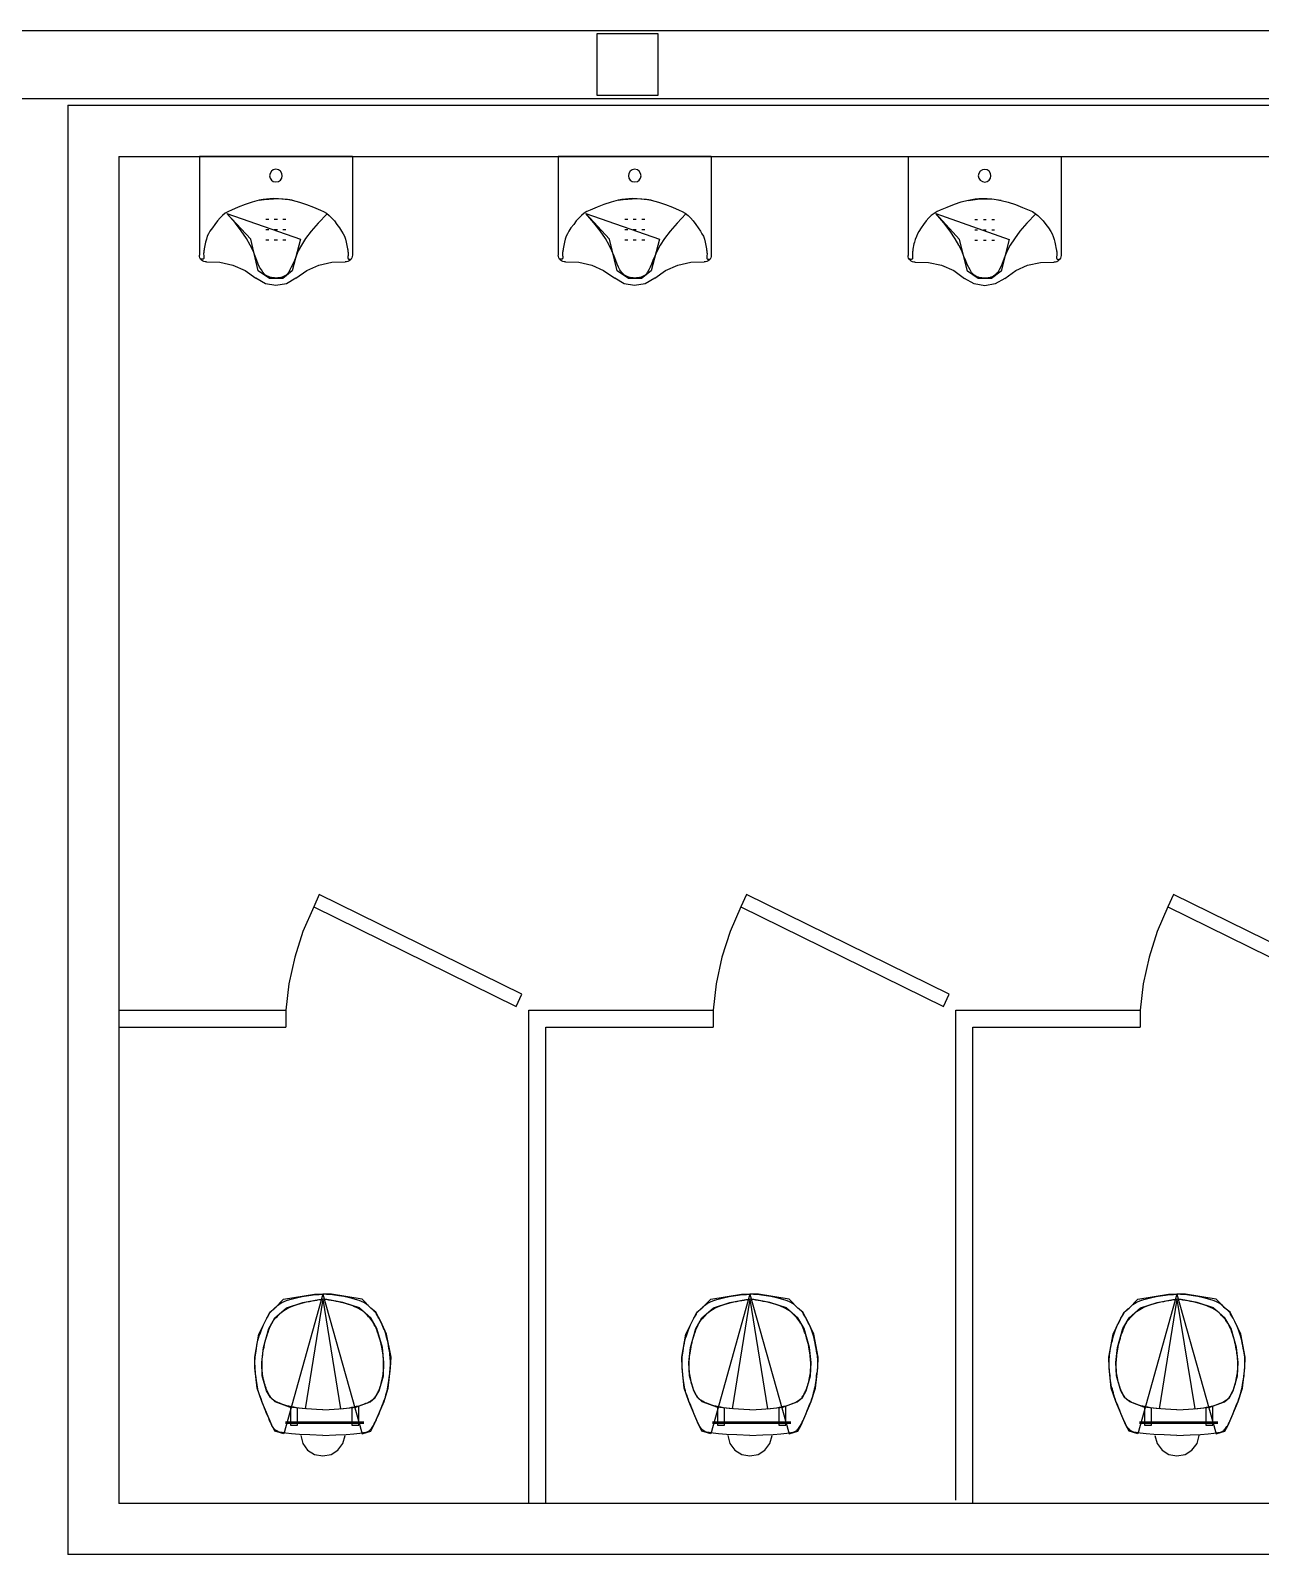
# Model space of a CAD drawing. Header units: metres. Extents: x 2 to 323, y -2 to 254.
# Drawn here: x 207.241 to 210.856, y 123.332 to 127.812 of the extents above; entities that cross this region are included whole.
import ezdxf

# ---------------------------------------------------------------- set-up
doc = ezdxf.new("R2010")
doc.units = ezdxf.units.M
doc.layers.add('REFERENCIA', color=7, linetype='Continuous')

msp = doc.modelspace()

# ---------------------------------------------------------------- linework, layer by layer
at = {"layer": 'REFERENCIA'}
for p, q in [((206.096, 127.812), (220.096, 127.812)), ((206.096, 127.812), (220.096, 127.812)), ((206.096, 127.612), (220.096, 127.612)), ((206.096, 127.612), (220.096, 127.612)), ((207.351, 127.592), (216.351, 127.592)), ((207.351, 127.592), (207.351, 123.332)), ((207.501, 127.442), (216.201, 127.442)), ((207.501, 127.442), (207.501, 123.482)), ((208.188, 127.442), (207.738, 127.442)), ((207.738, 127.442), (207.738, 127.152)), ((208.188, 127.442), (208.188, 127.152)), ((209.242, 127.442), (208.792, 127.442)), ((208.792, 127.442), (208.792, 127.152)), ((209.242, 127.442), (209.242, 127.152)), ((210.271, 127.441), (209.821, 127.441)), ((209.821, 127.441), (209.821, 127.151)), ((210.271, 127.441), (210.271, 127.151)), ((207.942, 127.256), (207.933, 127.256)), ((207.967, 127.256), (207.958, 127.256)), ((207.992, 127.256), (207.983, 127.256)), ((208.997, 127.256), (208.988, 127.256)), ((209.022, 127.256), (209.013, 127.256)), ((209.047, 127.256), (209.038, 127.256)), ((210.025, 127.255), (210.017, 127.255)), ((210.05, 127.255), (210.042, 127.255)), ((210.075, 127.255), (210.067, 127.255)), ((207.942, 127.226), (207.933, 127.226)), ((207.942, 127.196), (207.933, 127.196)), ((207.967, 127.226), (207.958, 127.226)), ((207.967, 127.196), (207.958, 127.196)), ((207.992, 127.226), (207.983, 127.226)), ((207.992, 127.196), (207.983, 127.196)), ((208.997, 127.226), (208.988, 127.226)), ((208.997, 127.196), (208.988, 127.196)), ((209.022, 127.226), (209.013, 127.226)), ((209.022, 127.196), (209.013, 127.196)), ((209.047, 127.226), (209.038, 127.226)), ((209.047, 127.196), (209.038, 127.196)), ((210.025, 127.225), (210.017, 127.225)), ((210.025, 127.195), (210.017, 127.195)), ((210.05, 127.225), (210.042, 127.225)), ((210.05, 127.195), (210.042, 127.195)), ((210.075, 127.225), (210.067, 127.225)), ((210.075, 127.195), (210.067, 127.195)), ((207.501, 124.932), (207.992, 124.932)), ((207.992, 124.932), (207.992, 124.882)), ((208.706, 124.932), (209.248, 124.932)), ((208.706, 123.482), (208.706, 124.932)), ((209.248, 124.932), (209.248, 124.882)), ((209.961, 123.492), (209.961, 124.932)), ((209.961, 124.932), (210.503, 124.932)), ((210.503, 124.932), (210.503, 124.882)), ((207.503, 124.882), (207.992, 124.882)), ((208.756, 124.882), (209.248, 124.882)), ((208.756, 123.482), (208.756, 124.882)), ((210.011, 123.482), (210.011, 124.882)), ((210.011, 124.882), (210.503, 124.882)), ((208.026, 123.762), (208.006, 123.767)), ((208.006, 123.767), (208.006, 123.712)), ((208.026, 123.712), (208.026, 123.762)), ((208.206, 123.767), (208.186, 123.762)), ((208.186, 123.762), (208.186, 123.712)), ((208.206, 123.712), (208.206, 123.767)), ((209.281, 123.762), (209.261, 123.767)), ((209.261, 123.767), (209.261, 123.712)), ((209.281, 123.712), (209.281, 123.762)), ((209.461, 123.767), (209.441, 123.762)), ((209.441, 123.762), (209.441, 123.712)), ((209.461, 123.712), (209.461, 123.767)), ((210.536, 123.762), (210.516, 123.767)), ((210.516, 123.767), (210.516, 123.712)), ((210.536, 123.712), (210.536, 123.762)), ((210.716, 123.767), (210.696, 123.762)), ((210.696, 123.762), (210.696, 123.712)), ((210.716, 123.712), (210.716, 123.767)), ((207.991, 123.722), (208.221, 123.722)), ((208.221, 123.717), (207.991, 123.717)), ((208.006, 123.712), (208.026, 123.712)), ((208.186, 123.712), (208.206, 123.712)), ((209.246, 123.722), (209.476, 123.722)), ((209.476, 123.717), (209.246, 123.717)), ((209.261, 123.712), (209.281, 123.712)), ((209.441, 123.712), (209.461, 123.712)), ((210.501, 123.722), (210.731, 123.722)), ((210.731, 123.717), (210.501, 123.717)), ((210.516, 123.712), (210.536, 123.712)), ((210.696, 123.712), (210.716, 123.712)), ((213.727, 123.482), (207.501, 123.482)), ((213.827, 123.332), (207.351, 123.332))]:
    msp.add_line(p, q, dxfattribs=at)
for points in [[(209.086, 127.802), (208.906, 127.802), (208.906, 127.622), (209.086, 127.622), (209.086, 127.802)], [(209.086, 127.802), (208.906, 127.802), (208.906, 127.622), (209.086, 127.622), (209.086, 127.802)], [(207.944, 127.385), (207.946, 127.378), (207.95, 127.372), (207.955, 127.368), (207.963, 127.367), (207.97, 127.368), (207.976, 127.372), (207.98, 127.378), (207.981, 127.385), (207.98, 127.392), (207.976, 127.398), (207.97, 127.402), (207.963, 127.404), (207.955, 127.402), (207.95, 127.398), (207.946, 127.392), (207.944, 127.385)], [(208.999, 127.385), (209, 127.378), (209.004, 127.372), (209.01, 127.368), (209.017, 127.367), (209.025, 127.368), (209.03, 127.372), (209.034, 127.378), (209.036, 127.385), (209.034, 127.392), (209.03, 127.398), (209.025, 127.402), (209.017, 127.404), (209.01, 127.402), (209.004, 127.398), (209, 127.392), (208.999, 127.385)], [(210.027, 127.385), (210.029, 127.378), (210.033, 127.372), (210.039, 127.368), (210.046, 127.366), (210.053, 127.368), (210.059, 127.372), (210.063, 127.378), (210.064, 127.385), (210.063, 127.392), (210.059, 127.398), (210.053, 127.402), (210.046, 127.403), (210.039, 127.402), (210.033, 127.398), (210.029, 127.392), (210.027, 127.385)], [(208.686, 124.979), (208.09, 125.272), (208.074, 125.236), (208.669, 124.943), (208.686, 124.979)], [(209.941, 124.979), (209.346, 125.272), (209.329, 125.236), (209.925, 124.943), (209.941, 124.979)], [(211.197, 124.979), (210.601, 125.272), (210.584, 125.236), (211.18, 124.943), (211.197, 124.979)]]:
    msp.add_lwpolyline(points, close=True, dxfattribs=at)
for points in [[(208.011, 127.313), (207.997, 127.315), (207.984, 127.316), (207.97, 127.317), (207.956, 127.318), (207.945, 127.317), (207.935, 127.316), (207.925, 127.315), (207.914, 127.313), (207.893, 127.307), (207.872, 127.3), (207.852, 127.293), (207.832, 127.284), (207.823, 127.28), (207.814, 127.275), (207.806, 127.268), (207.799, 127.261), (207.791, 127.252), (207.783, 127.242), (207.776, 127.232), (207.769, 127.222), (207.765, 127.214), (207.761, 127.207), (207.759, 127.199), (207.756, 127.19), (207.755, 127.185), (207.754, 127.18), (207.753, 127.175), (207.752, 127.17), (207.752, 127.167), (207.751, 127.164), (207.751, 127.162), (207.751, 127.159), (207.75, 127.156), (207.75, 127.154), (207.751, 127.151), (207.751, 127.148), (207.751, 127.147), (207.751, 127.145), (207.751, 127.143), (207.751, 127.142), (207.75, 127.141), (207.75, 127.141), (207.749, 127.14), (207.749, 127.14), (207.747, 127.14), (207.745, 127.14), (207.744, 127.14), (207.742, 127.14)], [(207.914, 127.313), (207.928, 127.315), (207.942, 127.316), (207.956, 127.317), (207.969, 127.318), (207.98, 127.317), (207.99, 127.316), (208.001, 127.315), (208.011, 127.313), (208.032, 127.307), (208.053, 127.3), (208.073, 127.293), (208.094, 127.284), (208.103, 127.28), (208.111, 127.275), (208.119, 127.268), (208.126, 127.261), (208.135, 127.252), (208.142, 127.242), (208.15, 127.232), (208.156, 127.222), (208.16, 127.214), (208.164, 127.207), (208.167, 127.199), (208.169, 127.19), (208.17, 127.185), (208.171, 127.18), (208.172, 127.175), (208.173, 127.17), (208.174, 127.167), (208.174, 127.164), (208.174, 127.162), (208.175, 127.159), (208.175, 127.156), (208.175, 127.154), (208.175, 127.151), (208.174, 127.148), (208.174, 127.147), (208.174, 127.145), (208.174, 127.143), (208.175, 127.142), (208.175, 127.141), (208.175, 127.141), (208.176, 127.14), (208.177, 127.14), (208.178, 127.14), (208.18, 127.14), (208.182, 127.14), (208.183, 127.14)], [(209.066, 127.313), (209.052, 127.315), (209.038, 127.316), (209.024, 127.317), (209.011, 127.318), (209, 127.317), (208.99, 127.316), (208.979, 127.315), (208.969, 127.313), (208.948, 127.307), (208.927, 127.3), (208.907, 127.293), (208.886, 127.284), (208.877, 127.28), (208.869, 127.275), (208.861, 127.268), (208.854, 127.261), (208.845, 127.252), (208.838, 127.242), (208.83, 127.232), (208.824, 127.222), (208.82, 127.214), (208.816, 127.207), (208.813, 127.199), (208.811, 127.19), (208.81, 127.185), (208.809, 127.18), (208.808, 127.175), (208.807, 127.17), (208.807, 127.167), (208.806, 127.164), (208.806, 127.162), (208.805, 127.159), (208.805, 127.156), (208.805, 127.154), (208.805, 127.151), (208.806, 127.148), (208.806, 127.147), (208.806, 127.145), (208.806, 127.143), (208.805, 127.142), (208.805, 127.141), (208.805, 127.141), (208.804, 127.14), (208.803, 127.14), (208.802, 127.14), (208.8, 127.14), (208.798, 127.14), (208.797, 127.14)], [(208.969, 127.313), (208.983, 127.315), (208.997, 127.316), (209.01, 127.317), (209.024, 127.318), (209.035, 127.317), (209.045, 127.316), (209.055, 127.315), (209.066, 127.313), (209.087, 127.307), (209.108, 127.3), (209.128, 127.293), (209.148, 127.284), (209.157, 127.28), (209.166, 127.275), (209.174, 127.268), (209.181, 127.261), (209.189, 127.252), (209.197, 127.242), (209.204, 127.232), (209.211, 127.222), (209.215, 127.214), (209.219, 127.207), (209.222, 127.199), (209.224, 127.19), (209.225, 127.185), (209.226, 127.18), (209.227, 127.175), (209.228, 127.17), (209.228, 127.167), (209.229, 127.164), (209.229, 127.162), (209.229, 127.159), (209.23, 127.156), (209.23, 127.154), (209.229, 127.151), (209.229, 127.148), (209.229, 127.147), (209.229, 127.145), (209.229, 127.143), (209.229, 127.142), (209.23, 127.141), (209.23, 127.141), (209.231, 127.14), (209.231, 127.14), (209.233, 127.14), (209.235, 127.14), (209.236, 127.14), (209.238, 127.14)], [(210.094, 127.312), (210.08, 127.314), (210.067, 127.316), (210.053, 127.317), (210.039, 127.317), (210.029, 127.317), (210.018, 127.316), (210.008, 127.314), (209.998, 127.312), (209.976, 127.307), (209.956, 127.3), (209.935, 127.292), (209.915, 127.284), (209.906, 127.28), (209.897, 127.274), (209.889, 127.268), (209.882, 127.261), (209.874, 127.252), (209.866, 127.242), (209.859, 127.232), (209.852, 127.221), (209.848, 127.214), (209.845, 127.206), (209.842, 127.198), (209.84, 127.19), (209.838, 127.185), (209.837, 127.18), (209.836, 127.174), (209.835, 127.169), (209.835, 127.167), (209.835, 127.164), (209.834, 127.161), (209.834, 127.158), (209.834, 127.156), (209.834, 127.153), (209.834, 127.15), (209.834, 127.148), (209.834, 127.146), (209.834, 127.145), (209.834, 127.143), (209.834, 127.141), (209.834, 127.141), (209.833, 127.14), (209.832, 127.14), (209.832, 127.14), (209.83, 127.139), (209.829, 127.139), (209.827, 127.14), (209.825, 127.14)], [(209.998, 127.312), (210.011, 127.314), (210.025, 127.316), (210.039, 127.317), (210.053, 127.317), (210.063, 127.317), (210.074, 127.316), (210.084, 127.314), (210.094, 127.312), (210.115, 127.307), (210.136, 127.3), (210.157, 127.292), (210.177, 127.284), (210.186, 127.28), (210.194, 127.274), (210.202, 127.268), (210.209, 127.261), (210.218, 127.252), (210.226, 127.242), (210.233, 127.232), (210.24, 127.221), (210.244, 127.214), (210.247, 127.206), (210.25, 127.198), (210.252, 127.19), (210.253, 127.185), (210.254, 127.18), (210.255, 127.174), (210.256, 127.169), (210.257, 127.167), (210.257, 127.164), (210.258, 127.161), (210.258, 127.158), (210.258, 127.156), (210.258, 127.153), (210.258, 127.15), (210.257, 127.148), (210.257, 127.146), (210.257, 127.145), (210.257, 127.143), (210.258, 127.141), (210.258, 127.141), (210.259, 127.14), (210.259, 127.14), (210.26, 127.14), (210.262, 127.139), (210.263, 127.139), (210.265, 127.14), (210.266, 127.14)], [(208.113, 127.273), (208.113, 127.273), (208.087, 127.246), (208.066, 127.222), (208.05, 127.201), (208.038, 127.181), (208.028, 127.164), (208.022, 127.149), (208.017, 127.136), (208.012, 127.125), (208.008, 127.116), (208.004, 127.108), (208.001, 127.102), (207.997, 127.097), (207.993, 127.093), (207.989, 127.091), (207.985, 127.089), (207.981, 127.087), (207.977, 127.086), (207.972, 127.085), (207.968, 127.085), (207.963, 127.084), (207.959, 127.085), (207.954, 127.085), (207.95, 127.086), (207.945, 127.087), (207.941, 127.089), (207.936, 127.091), (207.932, 127.093), (207.928, 127.097), (207.924, 127.102), (207.92, 127.108), (207.915, 127.116), (207.911, 127.125), (207.907, 127.136), (207.902, 127.149), (207.896, 127.164), (207.887, 127.181), (207.876, 127.201), (207.861, 127.223), (207.843, 127.247), (207.819, 127.274), (208.035, 127.199), (208.011, 127.105), (207.983, 127.083), (207.944, 127.083), (207.911, 127.105), (207.889, 127.199), (207.819, 127.274)], [(209.168, 127.273), (209.168, 127.273), (209.142, 127.246), (209.121, 127.222), (209.105, 127.201), (209.092, 127.181), (209.083, 127.164), (209.076, 127.149), (209.071, 127.136), (209.067, 127.125), (209.063, 127.116), (209.059, 127.108), (209.055, 127.102), (209.052, 127.097), (209.048, 127.093), (209.044, 127.091), (209.04, 127.089), (209.036, 127.087), (209.031, 127.086), (209.027, 127.085), (209.023, 127.085), (209.018, 127.084), (209.013, 127.085), (209.009, 127.085), (209.004, 127.086), (209, 127.087), (208.995, 127.089), (208.991, 127.091), (208.987, 127.093), (208.983, 127.097), (208.978, 127.102), (208.974, 127.108), (208.97, 127.116), (208.966, 127.125), (208.962, 127.136), (208.957, 127.149), (208.95, 127.164), (208.942, 127.181), (208.931, 127.201), (208.916, 127.223), (208.897, 127.247), (208.874, 127.274), (209.09, 127.199), (209.066, 127.105), (209.037, 127.083), (208.999, 127.083), (208.966, 127.105), (208.943, 127.199), (208.874, 127.274)], [(210.196, 127.273), (210.196, 127.273), (210.17, 127.246), (210.149, 127.222), (210.133, 127.2), (210.121, 127.181), (210.112, 127.164), (210.105, 127.148), (210.1, 127.135), (210.096, 127.124), (210.092, 127.115), (210.088, 127.108), (210.084, 127.101), (210.08, 127.097), (210.076, 127.093), (210.072, 127.09), (210.068, 127.088), (210.064, 127.087), (210.06, 127.085), (210.056, 127.085), (210.051, 127.084), (210.046, 127.084), (210.042, 127.084), (210.037, 127.085), (210.033, 127.085), (210.028, 127.087), (210.024, 127.088), (210.02, 127.09), (210.015, 127.093), (210.011, 127.097), (210.007, 127.101), (210.003, 127.108), (209.999, 127.115), (209.994, 127.124), (209.99, 127.135), (209.985, 127.148), (209.979, 127.164), (209.97, 127.181), (209.959, 127.2), (209.944, 127.222), (209.926, 127.247), (209.902, 127.274), (210.118, 127.198), (210.094, 127.104), (210.066, 127.083), (210.027, 127.083), (209.995, 127.104), (209.972, 127.198), (209.902, 127.274)], [(207.759, 127.132), (207.755, 127.132), (207.751, 127.133), (207.747, 127.135), (207.744, 127.137), (207.741, 127.14), (207.739, 127.144), (207.738, 127.148), (207.738, 127.152)], [(208.188, 127.152), (208.187, 127.148), (208.186, 127.144), (208.184, 127.14), (208.181, 127.137), (208.178, 127.135), (208.174, 127.133), (208.17, 127.132), (208.166, 127.132)], [(208.814, 127.132), (208.81, 127.132), (208.806, 127.133), (208.802, 127.135), (208.799, 127.137), (208.796, 127.14), (208.794, 127.144), (208.793, 127.148), (208.792, 127.152)], [(209.242, 127.152), (209.242, 127.148), (209.241, 127.144), (209.239, 127.14), (209.236, 127.137), (209.233, 127.135), (209.229, 127.133), (209.225, 127.132), (209.221, 127.132)], [(209.842, 127.131), (209.838, 127.131), (209.834, 127.132), (209.83, 127.134), (209.827, 127.137), (209.824, 127.14), (209.822, 127.143), (209.821, 127.147), (209.821, 127.151)], [(210.271, 127.151), (210.27, 127.147), (210.269, 127.143), (210.267, 127.14), (210.264, 127.137), (210.261, 127.134), (210.258, 127.132), (210.254, 127.131), (210.249, 127.131)], [(207.759, 127.132), (207.798, 127.131), (207.836, 127.122), (207.872, 127.106), (207.904, 127.084)], [(208.021, 127.084), (208.054, 127.106), (208.089, 127.122), (208.127, 127.131), (208.166, 127.132)], [(208.814, 127.132), (208.853, 127.131), (208.891, 127.122), (208.926, 127.106), (208.959, 127.084)], [(209.076, 127.084), (209.108, 127.106), (209.144, 127.122), (209.182, 127.131), (209.221, 127.132)], [(209.842, 127.131), (209.881, 127.13), (209.919, 127.122), (209.955, 127.106), (209.987, 127.083)], [(210.105, 127.083), (210.137, 127.106), (210.172, 127.122), (210.21, 127.13), (210.249, 127.131)], [(208.021, 127.084), (207.994, 127.067), (207.963, 127.062), (207.932, 127.067), (207.904, 127.084)], [(209.076, 127.084), (209.048, 127.067), (209.017, 127.062), (208.986, 127.067), (208.959, 127.084)], [(210.105, 127.083), (210.077, 127.067), (210.046, 127.061), (210.015, 127.067), (209.987, 127.083)], [(208.074, 125.236), (208.042, 125.163), (208.018, 125.088), (208.001, 125.01), (207.992, 124.932)], [(209.329, 125.236), (209.298, 125.163), (209.273, 125.088), (209.257, 125.01), (209.248, 124.932)], [(210.584, 125.236), (210.553, 125.163), (210.529, 125.088), (210.512, 125.01), (210.503, 124.932)], [(208.101, 123.682), (208.101, 123.682), (208.062, 123.684), (208.032, 123.685), (208.009, 123.687), (207.992, 123.689), (207.981, 123.691), (207.973, 123.692), (207.968, 123.694), (207.965, 123.696), (207.962, 123.698), (207.959, 123.7), (207.957, 123.702), (207.955, 123.705), (207.953, 123.708), (207.951, 123.711), (207.949, 123.716), (207.947, 123.721), (207.944, 123.726), (207.942, 123.733), (207.939, 123.74), (207.935, 123.747), (207.932, 123.755), (207.929, 123.762), (207.926, 123.77), (207.923, 123.777), (207.921, 123.783), (207.919, 123.79), (207.917, 123.795), (207.915, 123.801), (207.913, 123.807), (207.911, 123.813), (207.91, 123.819), (207.909, 123.825), (207.908, 123.831), (207.907, 123.838), (207.906, 123.844), (207.905, 123.851), (207.904, 123.858), (207.903, 123.864), (207.903, 123.87), (207.902, 123.876), (207.902, 123.882), (207.902, 123.887), (207.901, 123.892), (207.901, 123.897), (207.901, 123.901), (207.902, 123.907), (207.902, 123.912), (207.903, 123.918), (207.904, 123.924), (207.905, 123.931), (207.906, 123.938), (207.907, 123.946), (207.908, 123.953), (207.91, 123.961), (207.912, 123.968), (207.914, 123.975), (207.916, 123.981), (207.918, 123.987), (207.92, 123.992), (207.922, 123.997), (207.924, 124.002), (207.926, 124.007), (207.928, 124.011), (207.93, 124.015), (207.932, 124.019), (207.934, 124.023), (207.936, 124.027), (207.938, 124.03), (207.94, 124.033), (207.941, 124.036), (207.943, 124.039), (207.945, 124.042), (207.947, 124.044), (207.949, 124.046), (207.951, 124.048), (207.953, 124.05), (207.955, 124.052), (207.957, 124.054), (207.959, 124.056), (207.961, 124.058), (207.964, 124.061), (207.967, 124.064), (207.971, 124.067), (207.975, 124.07), (207.98, 124.073), (207.987, 124.076), (207.994, 124.079), (208.004, 124.082), (208.015, 124.085), (208.027, 124.088), (208.04, 124.09), (208.053, 124.092), (208.066, 124.094), (208.079, 124.096), (208.09, 124.096), (208.101, 124.097), (207.986, 123.687), (207.96, 123.695), (207.951, 123.712), (207.921, 123.782), (207.908, 123.821), (207.901, 123.881), (207.901, 123.912), (207.913, 123.98), (207.931, 124.017), (207.945, 124.044), (207.96, 124.056), (207.985, 124.083), (208.076, 124.097), (208.101, 124.097)], [(208.101, 123.682), (208.101, 123.682), (208.139, 123.684), (208.169, 123.685), (208.192, 123.687), (208.209, 123.689), (208.22, 123.691), (208.228, 123.692), (208.233, 123.694), (208.237, 123.696), (208.239, 123.698), (208.242, 123.7), (208.244, 123.702), (208.246, 123.705), (208.248, 123.708), (208.25, 123.711), (208.252, 123.716), (208.254, 123.721), (208.257, 123.726), (208.259, 123.733), (208.263, 123.74), (208.266, 123.747), (208.269, 123.755), (208.272, 123.762), (208.275, 123.77), (208.278, 123.777), (208.28, 123.783), (208.283, 123.79), (208.285, 123.795), (208.286, 123.801), (208.288, 123.807), (208.29, 123.813), (208.291, 123.819), (208.292, 123.825), (208.293, 123.831), (208.294, 123.838), (208.295, 123.844), (208.296, 123.851), (208.297, 123.858), (208.298, 123.864), (208.298, 123.87), (208.299, 123.876), (208.299, 123.882), (208.3, 123.887), (208.3, 123.892), (208.3, 123.897), (208.3, 123.901), (208.299, 123.907), (208.299, 123.912), (208.298, 123.918), (208.298, 123.924), (208.297, 123.931), (208.295, 123.938), (208.294, 123.946), (208.293, 123.953), (208.291, 123.961), (208.289, 123.968), (208.287, 123.975), (208.286, 123.981), (208.284, 123.987), (208.282, 123.992), (208.279, 123.997), (208.277, 124.002), (208.275, 124.007), (208.273, 124.011), (208.271, 124.015), (208.269, 124.019), (208.267, 124.023), (208.265, 124.027), (208.263, 124.03), (208.262, 124.033), (208.26, 124.036), (208.258, 124.039), (208.256, 124.042), (208.254, 124.044), (208.252, 124.046), (208.251, 124.048), (208.249, 124.05), (208.247, 124.052), (208.244, 124.054), (208.242, 124.056), (208.24, 124.058), (208.237, 124.061), (208.234, 124.064), (208.23, 124.067), (208.226, 124.07), (208.221, 124.073), (208.214, 124.076), (208.207, 124.079), (208.197, 124.082), (208.187, 124.085), (208.175, 124.088), (208.162, 124.09), (208.148, 124.092), (208.135, 124.094), (208.122, 124.096), (208.111, 124.096), (208.101, 124.097), (208.216, 123.687), (208.242, 123.695), (208.251, 123.712), (208.281, 123.782), (208.293, 123.821), (208.3, 123.881), (208.301, 123.912), (208.288, 123.98), (208.271, 124.017), (208.256, 124.044), (208.242, 124.056), (208.216, 124.083), (208.126, 124.097), (208.101, 124.097)], [(209.356, 123.682), (209.356, 123.682), (209.317, 123.684), (209.287, 123.685), (209.264, 123.687), (209.248, 123.689), (209.236, 123.691), (209.228, 123.692), (209.223, 123.694), (209.22, 123.696), (209.217, 123.698), (209.215, 123.7), (209.213, 123.702), (209.211, 123.705), (209.209, 123.708), (209.207, 123.711), (209.205, 123.716), (209.202, 123.721), (209.2, 123.726), (209.197, 123.733), (209.194, 123.74), (209.191, 123.747), (209.188, 123.755), (209.185, 123.762), (209.182, 123.77), (209.179, 123.777), (209.176, 123.783), (209.174, 123.79), (209.172, 123.795), (209.17, 123.801), (209.168, 123.807), (209.167, 123.813), (209.165, 123.819), (209.164, 123.825), (209.163, 123.831), (209.162, 123.838), (209.161, 123.844), (209.16, 123.851), (209.159, 123.858), (209.159, 123.864), (209.158, 123.87), (209.158, 123.876), (209.157, 123.882), (209.157, 123.887), (209.157, 123.892), (209.157, 123.897), (209.157, 123.901), (209.157, 123.907), (209.157, 123.912), (209.158, 123.918), (209.159, 123.924), (209.16, 123.931), (209.161, 123.938), (209.162, 123.946), (209.164, 123.953), (209.165, 123.961), (209.167, 123.968), (209.169, 123.975), (209.171, 123.981), (209.173, 123.987), (209.175, 123.992), (209.177, 123.997), (209.179, 124.002), (209.181, 124.007), (209.183, 124.011), (209.185, 124.015), (209.187, 124.019), (209.189, 124.023), (209.191, 124.027), (209.193, 124.03), (209.195, 124.033), (209.197, 124.036), (209.199, 124.039), (209.2, 124.042), (209.202, 124.044), (209.204, 124.046), (209.206, 124.048), (209.208, 124.05), (209.21, 124.052), (209.212, 124.054), (209.214, 124.056), (209.217, 124.058), (209.219, 124.061), (209.222, 124.064), (209.226, 124.067), (209.23, 124.07), (209.236, 124.073), (209.242, 124.076), (209.25, 124.079), (209.259, 124.082), (209.27, 124.085), (209.282, 124.088), (209.295, 124.09), (209.308, 124.092), (209.321, 124.094), (209.334, 124.096), (209.346, 124.096), (209.356, 124.097), (209.241, 123.687), (209.215, 123.695), (209.206, 123.712), (209.176, 123.782), (209.163, 123.821), (209.157, 123.881), (209.156, 123.912), (209.168, 123.98), (209.186, 124.017), (209.2, 124.044), (209.215, 124.056), (209.241, 124.083), (209.331, 124.097), (209.356, 124.097)], [(209.356, 123.682), (209.356, 123.682), (209.394, 123.684), (209.424, 123.685), (209.447, 123.687), (209.464, 123.689), (209.476, 123.691), (209.483, 123.692), (209.488, 123.694), (209.492, 123.696), (209.495, 123.698), (209.497, 123.7), (209.499, 123.702), (209.501, 123.705), (209.503, 123.708), (209.505, 123.711), (209.507, 123.716), (209.509, 123.721), (209.512, 123.726), (209.515, 123.733), (209.518, 123.74), (209.521, 123.747), (209.524, 123.755), (209.527, 123.762), (209.53, 123.77), (209.533, 123.777), (209.536, 123.783), (209.538, 123.79), (209.54, 123.795), (209.542, 123.801), (209.543, 123.807), (209.545, 123.813), (209.546, 123.819), (209.548, 123.825), (209.549, 123.831), (209.55, 123.838), (209.551, 123.844), (209.552, 123.851), (209.552, 123.858), (209.553, 123.864), (209.554, 123.87), (209.554, 123.876), (209.555, 123.882), (209.555, 123.887), (209.555, 123.892), (209.555, 123.897), (209.555, 123.901), (209.555, 123.907), (209.554, 123.912), (209.554, 123.918), (209.553, 123.924), (209.552, 123.931), (209.551, 123.938), (209.549, 123.946), (209.548, 123.953), (209.546, 123.961), (209.545, 123.968), (209.543, 123.975), (209.541, 123.981), (209.539, 123.987), (209.537, 123.992), (209.535, 123.997), (209.533, 124.002), (209.531, 124.007), (209.528, 124.011), (209.526, 124.015), (209.524, 124.019), (209.522, 124.023), (209.521, 124.027), (209.519, 124.03), (209.517, 124.033), (209.515, 124.036), (209.513, 124.039), (209.511, 124.042), (209.51, 124.044), (209.508, 124.046), (209.506, 124.048), (209.504, 124.05), (209.502, 124.052), (209.5, 124.054), (209.497, 124.056), (209.495, 124.058), (209.492, 124.061), (209.489, 124.064), (209.486, 124.067), (209.481, 124.07), (209.476, 124.073), (209.47, 124.076), (209.462, 124.079), (209.453, 124.082), (209.442, 124.085), (209.43, 124.088), (209.417, 124.09), (209.404, 124.092), (209.39, 124.094), (209.378, 124.096), (209.366, 124.096), (209.356, 124.097), (209.471, 123.687), (209.497, 123.695), (209.506, 123.712), (209.536, 123.782), (209.549, 123.821), (209.555, 123.881), (209.556, 123.912), (209.544, 123.98), (209.526, 124.017), (209.511, 124.044), (209.497, 124.056), (209.471, 124.083), (209.381, 124.097), (209.356, 124.097)], [(210.611, 123.682), (210.611, 123.682), (210.573, 123.684), (210.543, 123.685), (210.52, 123.687), (210.503, 123.689), (210.491, 123.691), (210.484, 123.692), (210.479, 123.694), (210.475, 123.696), (210.472, 123.698), (210.47, 123.7), (210.468, 123.702), (210.466, 123.705), (210.464, 123.708), (210.462, 123.711), (210.46, 123.716), (210.458, 123.721), (210.455, 123.726), (210.452, 123.733), (210.449, 123.74), (210.446, 123.747), (210.443, 123.755), (210.44, 123.762), (210.437, 123.77), (210.434, 123.777), (210.431, 123.783), (210.429, 123.79), (210.427, 123.795), (210.425, 123.801), (210.424, 123.807), (210.422, 123.813), (210.421, 123.819), (210.419, 123.825), (210.418, 123.831), (210.417, 123.838), (210.416, 123.844), (210.415, 123.851), (210.415, 123.858), (210.414, 123.864), (210.413, 123.87), (210.413, 123.876), (210.412, 123.882), (210.412, 123.887), (210.412, 123.892), (210.412, 123.897), (210.412, 123.901), (210.412, 123.907), (210.413, 123.912), (210.413, 123.918), (210.414, 123.924), (210.415, 123.931), (210.416, 123.938), (210.418, 123.946), (210.419, 123.953), (210.421, 123.961), (210.422, 123.968), (210.424, 123.975), (210.426, 123.981), (210.428, 123.987), (210.43, 123.992), (210.432, 123.997), (210.434, 124.002), (210.436, 124.007), (210.439, 124.011), (210.441, 124.015), (210.443, 124.019), (210.445, 124.023), (210.446, 124.027), (210.448, 124.03), (210.45, 124.033), (210.452, 124.036), (210.454, 124.039), (210.456, 124.042), (210.457, 124.044), (210.459, 124.046), (210.461, 124.048), (210.463, 124.05), (210.465, 124.052), (210.467, 124.054), (210.47, 124.056), (210.472, 124.058), (210.475, 124.061), (210.478, 124.064), (210.481, 124.067), (210.486, 124.07), (210.491, 124.073), (210.497, 124.076), (210.505, 124.079), (210.514, 124.082), (210.525, 124.085), (210.537, 124.088), (210.55, 124.09), (210.563, 124.092), (210.577, 124.094), (210.589, 124.096), (210.601, 124.096), (210.611, 124.097), (210.496, 123.687), (210.47, 123.695), (210.461, 123.712), (210.431, 123.782), (210.418, 123.821), (210.412, 123.881), (210.411, 123.912), (210.423, 123.98), (210.441, 124.017), (210.456, 124.044), (210.47, 124.056), (210.496, 124.083), (210.586, 124.097), (210.611, 124.097)], [(210.611, 123.682), (210.611, 123.682), (210.65, 123.684), (210.68, 123.685), (210.703, 123.687), (210.719, 123.689), (210.731, 123.691), (210.739, 123.692), (210.744, 123.694), (210.747, 123.696), (210.75, 123.698), (210.752, 123.7), (210.754, 123.702), (210.756, 123.705), (210.758, 123.708), (210.76, 123.711), (210.762, 123.716), (210.765, 123.721), (210.767, 123.726), (210.77, 123.733), (210.773, 123.74), (210.776, 123.747), (210.779, 123.755), (210.782, 123.762), (210.785, 123.77), (210.788, 123.777), (210.791, 123.783), (210.793, 123.79), (210.795, 123.795), (210.797, 123.801), (210.799, 123.807), (210.8, 123.813), (210.802, 123.819), (210.803, 123.825), (210.804, 123.831), (210.805, 123.838), (210.806, 123.844), (210.807, 123.851), (210.808, 123.858), (210.808, 123.864), (210.809, 123.87), (210.809, 123.876), (210.81, 123.882), (210.81, 123.887), (210.81, 123.892), (210.81, 123.897), (210.81, 123.901), (210.81, 123.907), (210.81, 123.912), (210.809, 123.918), (210.808, 123.924), (210.807, 123.931), (210.806, 123.938), (210.805, 123.946), (210.803, 123.953), (210.802, 123.961), (210.8, 123.968), (210.798, 123.975), (210.796, 123.981), (210.794, 123.987), (210.792, 123.992), (210.79, 123.997), (210.788, 124.002), (210.786, 124.007), (210.784, 124.011), (210.782, 124.015), (210.78, 124.019), (210.778, 124.023), (210.776, 124.027), (210.774, 124.03), (210.772, 124.033), (210.77, 124.036), (210.768, 124.039), (210.767, 124.042), (210.765, 124.044), (210.763, 124.046), (210.761, 124.048), (210.759, 124.05), (210.757, 124.052), (210.755, 124.054), (210.753, 124.056), (210.75, 124.058), (210.748, 124.061), (210.745, 124.064), (210.741, 124.067), (210.737, 124.07), (210.731, 124.073), (210.725, 124.076), (210.717, 124.079), (210.708, 124.082), (210.697, 124.085), (210.685, 124.088), (210.672, 124.09), (210.659, 124.092), (210.646, 124.094), (210.633, 124.096), (210.621, 124.096), (210.611, 124.097), (210.726, 123.687), (210.752, 123.695), (210.761, 123.712), (210.791, 123.782), (210.804, 123.821), (210.81, 123.881), (210.811, 123.912), (210.799, 123.98), (210.781, 124.017), (210.767, 124.044), (210.752, 124.056), (210.726, 124.083), (210.636, 124.097), (210.611, 124.097)], [(208.101, 123.757), (208.101, 123.757), (208.082, 123.758), (208.067, 123.759), (208.053, 123.76), (208.041, 123.761), (208.031, 123.762), (208.023, 123.763), (208.015, 123.765), (208.008, 123.766), (208.001, 123.768), (207.995, 123.769), (207.989, 123.771), (207.983, 123.773), (207.978, 123.775), (207.974, 123.777), (207.97, 123.778), (207.966, 123.78), (207.962, 123.782), (207.959, 123.784), (207.957, 123.786), (207.955, 123.787), (207.952, 123.789), (207.951, 123.791), (207.949, 123.793), (207.947, 123.795), (207.946, 123.797), (207.944, 123.799), (207.943, 123.801), (207.941, 123.804), (207.94, 123.807), (207.938, 123.81), (207.937, 123.813), (207.935, 123.817), (207.934, 123.821), (207.932, 123.826), (207.931, 123.83), (207.929, 123.835), (207.928, 123.84), (207.926, 123.846), (207.925, 123.851), (207.924, 123.856), (207.923, 123.861), (207.923, 123.866), (207.922, 123.871), (207.922, 123.876), (207.922, 123.881), (207.922, 123.886), (207.922, 123.891), (207.922, 123.897), (207.922, 123.902), (207.922, 123.907), (207.923, 123.913), (207.924, 123.919), (207.924, 123.924), (207.925, 123.93), (207.926, 123.936), (207.928, 123.942), (207.929, 123.949), (207.93, 123.955), (207.932, 123.962), (207.934, 123.968), (207.936, 123.974), (207.938, 123.981), (207.94, 123.986), (207.942, 123.992), (207.944, 123.997), (207.946, 124.002), (207.949, 124.007), (207.951, 124.011), (207.954, 124.016), (207.956, 124.02), (207.959, 124.024), (207.962, 124.028), (207.966, 124.031), (207.969, 124.035), (207.973, 124.039), (207.977, 124.042), (207.982, 124.046), (207.986, 124.049), (207.991, 124.052), (207.996, 124.055), (208.001, 124.058), (208.007, 124.06), (208.013, 124.063), (208.019, 124.065), (208.025, 124.067), (208.032, 124.069), (208.038, 124.071), (208.046, 124.073), (208.053, 124.075), (208.061, 124.076), (208.069, 124.078), (208.076, 124.079), (208.083, 124.08), (208.09, 124.082), (208.096, 124.082), (208.101, 124.083), (208.049, 123.76), (208.003, 123.765), (207.961, 123.781), (207.947, 123.794), (207.935, 123.813), (207.922, 123.857), (207.921, 123.896), (207.926, 123.941), (207.942, 123.996), (207.96, 124.028), (207.994, 124.057), (208.042, 124.073), (208.089, 124.082), (208.101, 124.083)], [(208.101, 123.757), (208.101, 123.757), (208.119, 123.758), (208.134, 123.759), (208.148, 123.76), (208.16, 123.761), (208.17, 123.762), (208.179, 123.763), (208.186, 123.765), (208.194, 123.766), (208.2, 123.768), (208.207, 123.769), (208.212, 123.771), (208.218, 123.773), (208.223, 123.775), (208.227, 123.777), (208.232, 123.778), (208.235, 123.78), (208.239, 123.782), (208.242, 123.784), (208.244, 123.786), (208.247, 123.787), (208.249, 123.789), (208.251, 123.791), (208.252, 123.793), (208.254, 123.795), (208.256, 123.797), (208.257, 123.799), (208.259, 123.801), (208.26, 123.804), (208.262, 123.807), (208.263, 123.81), (208.265, 123.813), (208.266, 123.817), (208.268, 123.821), (208.269, 123.826), (208.271, 123.83), (208.272, 123.835), (208.273, 123.84), (208.275, 123.846), (208.276, 123.851), (208.277, 123.856), (208.278, 123.861), (208.278, 123.866), (208.279, 123.871), (208.279, 123.876), (208.279, 123.881), (208.279, 123.886), (208.279, 123.891), (208.279, 123.897), (208.279, 123.902), (208.279, 123.907), (208.278, 123.913), (208.278, 123.919), (208.277, 123.924), (208.276, 123.93), (208.275, 123.936), (208.274, 123.942), (208.272, 123.949), (208.271, 123.955), (208.269, 123.962), (208.267, 123.968), (208.265, 123.974), (208.263, 123.981), (208.261, 123.986), (208.259, 123.992), (208.257, 123.997), (208.255, 124.002), (208.252, 124.007), (208.25, 124.011), (208.248, 124.016), (208.245, 124.02), (208.242, 124.024), (208.239, 124.028), (208.235, 124.031), (208.232, 124.035), (208.228, 124.039), (208.224, 124.042), (208.22, 124.046), (208.215, 124.049), (208.21, 124.052), (208.205, 124.055), (208.2, 124.058), (208.194, 124.06), (208.189, 124.063), (208.183, 124.065), (208.176, 124.067), (208.17, 124.069), (208.163, 124.071), (208.155, 124.073), (208.148, 124.075), (208.14, 124.076), (208.132, 124.078), (208.125, 124.079), (208.118, 124.08), (208.111, 124.082), (208.105, 124.082), (208.101, 124.083), (208.153, 123.76), (208.198, 123.765), (208.24, 123.781), (208.254, 123.794), (208.266, 123.813), (208.279, 123.857), (208.28, 123.896), (208.276, 123.941), (208.259, 123.996), (208.242, 124.028), (208.208, 124.057), (208.159, 124.073), (208.112, 124.082), (208.101, 124.083)], [(209.356, 123.757), (209.356, 123.757), (209.338, 123.758), (209.322, 123.759), (209.308, 123.76), (209.297, 123.761), (209.287, 123.762), (209.278, 123.763), (209.27, 123.765), (209.263, 123.766), (209.256, 123.768), (209.25, 123.769), (209.244, 123.771), (209.239, 123.773), (209.234, 123.775), (209.229, 123.777), (209.225, 123.778), (209.221, 123.78), (209.218, 123.782), (209.215, 123.784), (209.212, 123.786), (209.21, 123.787), (209.208, 123.789), (209.206, 123.791), (209.204, 123.793), (209.202, 123.795), (209.201, 123.797), (209.199, 123.799), (209.198, 123.801), (209.196, 123.804), (209.195, 123.807), (209.193, 123.81), (209.192, 123.813), (209.19, 123.817), (209.189, 123.821), (209.187, 123.826), (209.186, 123.83), (209.184, 123.835), (209.183, 123.84), (209.182, 123.846), (209.181, 123.851), (209.18, 123.856), (209.179, 123.861), (209.178, 123.866), (209.178, 123.871), (209.177, 123.876), (209.177, 123.881), (209.177, 123.886), (209.177, 123.891), (209.177, 123.897), (209.177, 123.902), (209.178, 123.907), (209.178, 123.913), (209.179, 123.919), (209.18, 123.924), (209.181, 123.93), (209.182, 123.936), (209.183, 123.942), (209.184, 123.949), (209.186, 123.955), (209.187, 123.962), (209.189, 123.968), (209.191, 123.974), (209.193, 123.981), (209.195, 123.986), (209.197, 123.992), (209.199, 123.997), (209.202, 124.002), (209.204, 124.007), (209.206, 124.011), (209.209, 124.016), (209.212, 124.02), (209.214, 124.024), (209.218, 124.028), (209.221, 124.031), (209.225, 124.035), (209.228, 124.039), (209.232, 124.042), (209.237, 124.046), (209.241, 124.049), (209.246, 124.052), (209.251, 124.055), (209.257, 124.058), (209.262, 124.06), (209.268, 124.063), (209.274, 124.065), (209.28, 124.067), (209.287, 124.069), (209.294, 124.071), (209.301, 124.073), (209.309, 124.075), (209.316, 124.076), (209.324, 124.078), (209.332, 124.079), (209.339, 124.08), (209.345, 124.082), (209.351, 124.082), (209.356, 124.083), (209.304, 123.76), (209.259, 123.765), (209.216, 123.781), (209.202, 123.794), (209.191, 123.813), (209.178, 123.857), (209.176, 123.896), (209.181, 123.941), (209.197, 123.996), (209.215, 124.028), (209.249, 124.057), (209.297, 124.073), (209.344, 124.082), (209.356, 124.083)], [(209.356, 123.757), (209.356, 123.757), (209.374, 123.758), (209.39, 123.759), (209.403, 123.76), (209.415, 123.761), (209.425, 123.762), (209.434, 123.763), (209.442, 123.765), (209.449, 123.766), (209.456, 123.768), (209.462, 123.769), (209.468, 123.771), (209.473, 123.773), (209.478, 123.775), (209.483, 123.777), (209.487, 123.778), (209.491, 123.78), (209.494, 123.782), (209.497, 123.784), (209.5, 123.786), (209.502, 123.787), (209.504, 123.789), (209.506, 123.791), (209.508, 123.793), (209.509, 123.795), (209.511, 123.797), (209.512, 123.799), (209.514, 123.801), (209.515, 123.804), (209.517, 123.807), (209.518, 123.81), (209.52, 123.813), (209.521, 123.817), (209.523, 123.821), (209.524, 123.826), (209.526, 123.83), (209.527, 123.835), (209.529, 123.84), (209.53, 123.846), (209.531, 123.851), (209.532, 123.856), (209.533, 123.861), (209.534, 123.866), (209.534, 123.871), (209.534, 123.876), (209.535, 123.881), (209.535, 123.886), (209.535, 123.891), (209.535, 123.897), (209.534, 123.902), (209.534, 123.907), (209.533, 123.913), (209.533, 123.919), (209.532, 123.924), (209.531, 123.93), (209.53, 123.936), (209.529, 123.942), (209.528, 123.949), (209.526, 123.955), (209.524, 123.962), (209.522, 123.968), (209.521, 123.974), (209.519, 123.981), (209.516, 123.986), (209.514, 123.992), (209.512, 123.997), (209.51, 124.002), (209.508, 124.007), (209.505, 124.011), (209.503, 124.016), (209.5, 124.02), (209.497, 124.024), (209.494, 124.028), (209.491, 124.031), (209.487, 124.035), (209.483, 124.039), (209.479, 124.042), (209.475, 124.046), (209.47, 124.049), (209.465, 124.052), (209.46, 124.055), (209.455, 124.058), (209.45, 124.06), (209.444, 124.063), (209.438, 124.065), (209.432, 124.067), (209.425, 124.069), (209.418, 124.071), (209.411, 124.073), (209.403, 124.075), (209.395, 124.076), (209.388, 124.078), (209.38, 124.079), (209.373, 124.08), (209.367, 124.082), (209.361, 124.082), (209.356, 124.083), (209.408, 123.76), (209.453, 123.765), (209.495, 123.781), (209.51, 123.794), (209.521, 123.813), (209.534, 123.857), (209.536, 123.896), (209.531, 123.941), (209.515, 123.996), (209.497, 124.028), (209.463, 124.057), (209.414, 124.073), (209.367, 124.082), (209.356, 124.083)], [(210.611, 123.757), (210.611, 123.757), (210.593, 123.758), (210.577, 123.759), (210.564, 123.76), (210.552, 123.761), (210.542, 123.762), (210.533, 123.763), (210.525, 123.765), (210.518, 123.766), (210.511, 123.768), (210.505, 123.769), (210.499, 123.771), (210.494, 123.773), (210.489, 123.775), (210.484, 123.777), (210.48, 123.778), (210.476, 123.78), (210.473, 123.782), (210.47, 123.784), (210.467, 123.786), (210.465, 123.787), (210.463, 123.789), (210.461, 123.791), (210.459, 123.793), (210.458, 123.795), (210.456, 123.797), (210.455, 123.799), (210.453, 123.801), (210.452, 123.804), (210.45, 123.807), (210.449, 123.81), (210.447, 123.813), (210.446, 123.817), (210.444, 123.821), (210.443, 123.826), (210.441, 123.83), (210.44, 123.835), (210.438, 123.84), (210.437, 123.846), (210.436, 123.851), (210.435, 123.856), (210.434, 123.861), (210.433, 123.866), (210.433, 123.871), (210.433, 123.876), (210.432, 123.881), (210.432, 123.886), (210.432, 123.891), (210.432, 123.897), (210.433, 123.902), (210.433, 123.907), (210.434, 123.913), (210.434, 123.919), (210.435, 123.924), (210.436, 123.93), (210.437, 123.936), (210.438, 123.942), (210.439, 123.949), (210.441, 123.955), (210.443, 123.962), (210.445, 123.968), (210.446, 123.974), (210.448, 123.981), (210.451, 123.986), (210.453, 123.992), (210.455, 123.997), (210.457, 124.002), (210.459, 124.007), (210.462, 124.011), (210.464, 124.016), (210.467, 124.02), (210.47, 124.024), (210.473, 124.028), (210.476, 124.031), (210.48, 124.035), (210.484, 124.039), (210.488, 124.042), (210.492, 124.046), (210.497, 124.049), (210.502, 124.052), (210.507, 124.055), (210.512, 124.058), (210.517, 124.06), (210.523, 124.063), (210.529, 124.065), (210.535, 124.067), (210.542, 124.069), (210.549, 124.071), (210.556, 124.073), (210.564, 124.075), (210.572, 124.076), (210.579, 124.078), (210.587, 124.079), (210.594, 124.08), (210.6, 124.082), (210.606, 124.082), (210.611, 124.083), (210.559, 123.76), (210.514, 123.765), (210.472, 123.781), (210.457, 123.794), (210.446, 123.813), (210.433, 123.857), (210.431, 123.896), (210.436, 123.941), (210.452, 123.996), (210.47, 124.028), (210.504, 124.057), (210.553, 124.073), (210.6, 124.082), (210.611, 124.083)], [(210.611, 123.757), (210.611, 123.757), (210.629, 123.758), (210.645, 123.759), (210.659, 123.76), (210.67, 123.761), (210.68, 123.762), (210.689, 123.763), (210.697, 123.765), (210.704, 123.766), (210.711, 123.768), (210.717, 123.769), (210.723, 123.771), (210.728, 123.773), (210.733, 123.775), (210.738, 123.777), (210.742, 123.778), (210.746, 123.78), (210.749, 123.782), (210.752, 123.784), (210.755, 123.786), (210.757, 123.787), (210.759, 123.789), (210.761, 123.791), (210.763, 123.793), (210.765, 123.795), (210.766, 123.797), (210.768, 123.799), (210.769, 123.801), (210.771, 123.804), (210.772, 123.807), (210.774, 123.81), (210.775, 123.813), (210.777, 123.817), (210.778, 123.821), (210.78, 123.826), (210.781, 123.83), (210.783, 123.835), (210.784, 123.84), (210.785, 123.846), (210.786, 123.851), (210.787, 123.856), (210.788, 123.861), (210.789, 123.866), (210.789, 123.871), (210.79, 123.876), (210.79, 123.881), (210.79, 123.886), (210.79, 123.891), (210.79, 123.897), (210.79, 123.902), (210.789, 123.907), (210.789, 123.913), (210.788, 123.919), (210.787, 123.924), (210.787, 123.93), (210.785, 123.936), (210.784, 123.942), (210.783, 123.949), (210.781, 123.955), (210.78, 123.962), (210.778, 123.968), (210.776, 123.974), (210.774, 123.981), (210.772, 123.986), (210.77, 123.992), (210.768, 123.997), (210.765, 124.002), (210.763, 124.007), (210.761, 124.011), (210.758, 124.016), (210.755, 124.02), (210.753, 124.024), (210.749, 124.028), (210.746, 124.031), (210.742, 124.035), (210.739, 124.039), (210.735, 124.042), (210.73, 124.046), (210.726, 124.049), (210.721, 124.052), (210.716, 124.055), (210.71, 124.058), (210.705, 124.06), (210.699, 124.063), (210.693, 124.065), (210.687, 124.067), (210.68, 124.069), (210.673, 124.071), (210.666, 124.073), (210.658, 124.075), (210.651, 124.076), (210.643, 124.078), (210.636, 124.079), (210.628, 124.08), (210.622, 124.082), (210.616, 124.082), (210.611, 124.083), (210.663, 123.76), (210.708, 123.765), (210.751, 123.781), (210.765, 123.794), (210.776, 123.813), (210.789, 123.857), (210.791, 123.896), (210.786, 123.941), (210.77, 123.996), (210.752, 124.028), (210.718, 124.057), (210.67, 124.073), (210.623, 124.082), (210.611, 124.083)], [(208.036, 123.682), (208.042, 123.658), (208.056, 123.639), (208.076, 123.626), (208.101, 123.622), (208.125, 123.626), (208.145, 123.639), (208.159, 123.658), (208.166, 123.682)], [(209.291, 123.682), (209.297, 123.658), (209.312, 123.639), (209.332, 123.626), (209.356, 123.622), (209.38, 123.626), (209.4, 123.639), (209.414, 123.658), (209.421, 123.682)], [(210.546, 123.682), (210.553, 123.658), (210.567, 123.639), (210.587, 123.626), (210.611, 123.622), (210.635, 123.626), (210.655, 123.639), (210.67, 123.658), (210.676, 123.682)]]:
    msp.add_lwpolyline(points, dxfattribs=at)

doc.saveas('drawing.dxf')
